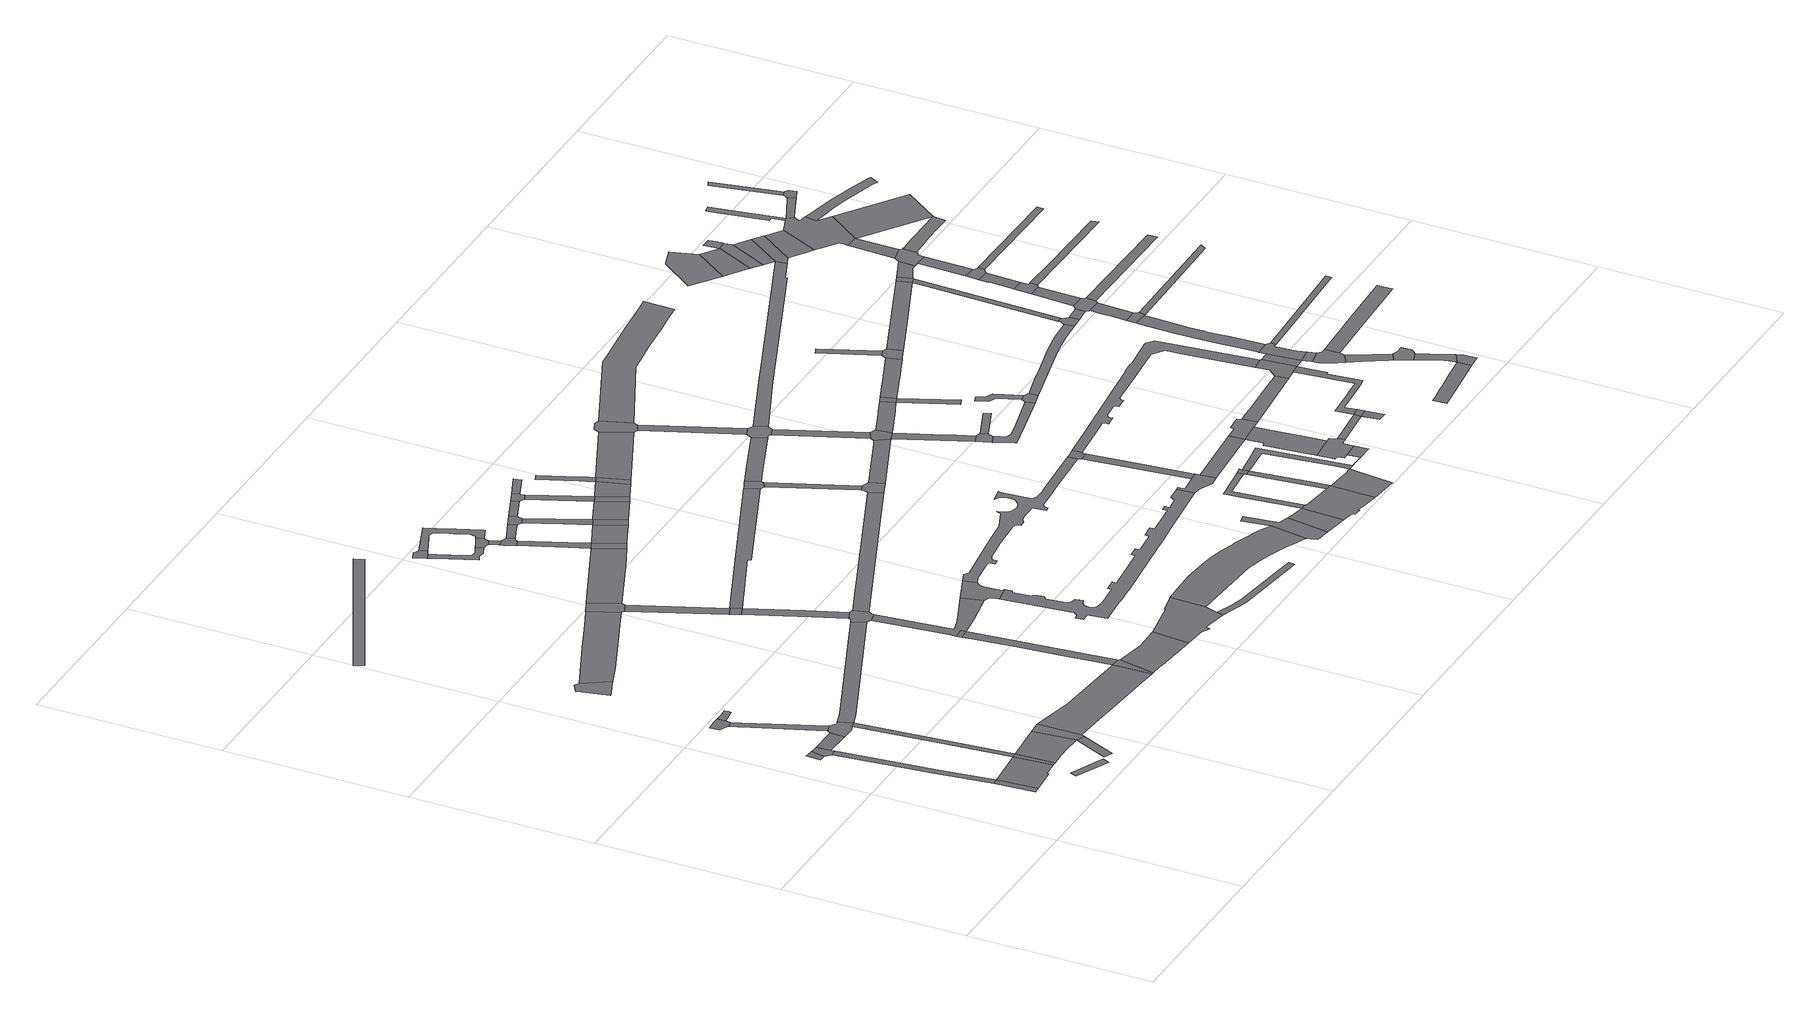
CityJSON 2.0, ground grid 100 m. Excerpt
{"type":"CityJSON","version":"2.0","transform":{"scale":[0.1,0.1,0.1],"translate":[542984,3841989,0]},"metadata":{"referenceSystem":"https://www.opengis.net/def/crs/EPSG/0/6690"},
"CityObjects":{
"road1":{"type":"Road","geometry":[{"type":"MultiSurface","lod":"1","boundaries":[[[0,1,2,3]]]}]},
"road2":{"type":"Road","attributes":{"RoadStructureAttribute.sectionType":"1"},"geometry":[{"type":"MultiSurface","lod":"1","boundaries":[[[4,5,6,7,8,9,1,0]]]}]},
"road3":{"type":"Road","geometry":[{"type":"MultiSurface","lod":"1","boundaries":[[[10,11,12,13,14,15]]]}]},
"road4":{"type":"Road","attributes":{"RoadStructureAttribute.sectionType":"1"},"geometry":[{"type":"MultiSurface","lod":"1","boundaries":[[[16,0,3,17,18,19,20]]]}]},
"road5":{"type":"Road","geometry":[{"type":"MultiSurface","lod":"1","boundaries":[[[21,22,15,14,23,6,5,24,25,26]]]}]},
"road6":{"type":"Road","geometry":[{"type":"MultiSurface","lod":"1","boundaries":[[[27,28,29,30,31]]]}]},
"road7":{"type":"Road","geometry":[{"type":"MultiSurface","lod":"1","boundaries":[[[32,16,20,33]]]}]},
"road8":{"type":"Road","attributes":{"RoadStructureAttribute.sectionType":"1"},"geometry":[{"type":"MultiSurface","lod":"1","boundaries":[[[34,35,26,25,36,37]]]}]},
"road9":{"type":"Road","geometry":[{"type":"MultiSurface","lod":"1","boundaries":[[[38,39,40,41,42,43,44,45,46,47]]]}]},
"road10":{"type":"Road","attributes":{"RoadStructureAttribute.sectionType":"1"},"geometry":[{"type":"MultiSurface","lod":"1","boundaries":[[[48,49,50,51,16,32]]]}]},
"road11":{"type":"Road","attributes":{"RoadStructureAttribute.sectionType":"1"},"geometry":[{"type":"MultiSurface","lod":"1","boundaries":[[[52,46,45,53,54,55,56]]]}]},
"road12":{"type":"Road","attributes":{"RoadStructureAttribute.sectionType":"1"},"geometry":[{"type":"MultiSurface","lod":"1","boundaries":[[[57,58,32,33,59,60,61,62,63]]]}]},
"road13":{"type":"Road","geometry":[{"type":"MultiSurface","lod":"1","boundaries":[[[64,65,56,55,37,36,66,67,68,50,49,69]]]}]},
"road14":{"type":"Road","attributes":{"RoadStructureAttribute.sectionType":"1"},"geometry":[{"type":"MultiSurface","lod":"1","boundaries":[[[63,70,71,72,73,74]]]}]},
"road15":{"type":"Road","geometry":[{"type":"MultiSurface","lod":"1","boundaries":[[[75,76,77,78,79,80,81,82,38,47]]]}]},
"road16":{"type":"Road","geometry":[{"type":"MultiSurface","lod":"1","boundaries":[[[83,57,63,74,84,85,86]]]}]},
"road17":{"type":"Road","geometry":[{"type":"MultiSurface","lod":"1","boundaries":[[[87,88,89,90,91,92,93,94,95,96]]]}]},
"road18":{"type":"Road","attributes":{"RoadStructureAttribute.sectionType":"1"},"geometry":[{"type":"MultiSurface","lod":"1","boundaries":[[[97,98,83,86,99,100,101,102,103]]]}]},
"road19":{"type":"Road","attributes":{"RoadStructureAttribute.sectionType":"1"},"geometry":[{"type":"MultiSurface","lod":"1","boundaries":[[[104,105,106,69,49,107,108]]]}]},
"road20":{"type":"Road","attributes":{"RoadStructureAttribute.sectionType":"1"},"geometry":[{"type":"MultiSurface","lod":"1","boundaries":[[[109,110,111,112,113,96,95,114,115,116,117]]]}]},
"road21":{"type":"Road","attributes":{"RoadStructureAttribute.sectionType":"1"},"geometry":[{"type":"MultiSurface","lod":"1","boundaries":[[[118,119,120,121]]]}]},
"road22":{"type":"Road","geometry":[{"type":"MultiSurface","lod":"1","boundaries":[[[103,102,122,123,124]]]}]},
"road23":{"type":"Road","attributes":{"RoadStructureAttribute.sectionType":"1"},"geometry":[{"type":"MultiSurface","lod":"1","boundaries":[[[125,126,127,128,129,130,131,132,133,103,124]]]}]},
"road24":{"type":"Road","geometry":[{"type":"MultiSurface","lod":"1","boundaries":[[[134,109,117,135,136,137,138]]]}]},
"road25":{"type":"Road","attributes":{"RoadStructureAttribute.sectionType":"1"},"geometry":[{"type":"MultiSurface","lod":"1","boundaries":[[[139,123,122,140,141,142,143]]]}]},
"road26":{"type":"Road","geometry":[{"type":"MultiSurface","lod":"1","boundaries":[[[144,145,127,126]]]}]},
"road27":{"type":"Road","attributes":{"RoadStructureAttribute.sectionType":"1"},"geometry":[{"type":"MultiSurface","lod":"1","boundaries":[[[136,135,146,147]]]}]},
"road28":{"type":"Road","geometry":[{"type":"MultiSurface","lod":"1","boundaries":[[[147,146,148,149]]]}]},
"road29":{"type":"Road","attributes":{"RoadStructureAttribute.sectionType":"1"},"geometry":[{"type":"MultiSurface","lod":"1","boundaries":[[[150,149,148,151,152,153]]]}]},
"road30":{"type":"Road","geometry":[{"type":"MultiSurface","lod":"1","boundaries":[[[153,152,154,104,108,155,156,157,158,159,160,161,162]]]}]},
"road31":{"type":"Road","attributes":{"RoadStructureAttribute.sectionType":"1"},"geometry":[{"type":"MultiSurface","lod":"1","boundaries":[[[163,164,165,166,158,157,167,145,144,126,168,169,170]]]}]},
"road32":{"type":"Road","attributes":{"RoadStructureAttribute.sectionType":"1"},"geometry":[{"type":"MultiSurface","lod":"1","boundaries":[[[171,172,134,138,173,174,175]]]}]},
"road33":{"type":"Road","geometry":[{"type":"MultiSurface","lod":"1","boundaries":[[[176,177,178,179,180,143,142,181,182,183,184,185,186,187,188,189]]]}]},
"road34":{"type":"Road","geometry":[{"type":"MultiSurface","lod":"1","boundaries":[[[190,191,192,193,194,195]]]}]},
"road35":{"type":"Road","attributes":{"RoadStructureAttribute.sectionType":"1"},"geometry":[{"type":"MultiSurface","lod":"1","boundaries":[[[196,197,198,199,200,193,192,201,202,203,204,205,206,207,208]]]}]},
"road36":{"type":"Road","geometry":[{"type":"MultiSurface","lod":"1","boundaries":[[[209,170,169,210,211,212,213,214,215,216,217,218]]]}]},
"road37":{"type":"Road","geometry":[{"type":"MultiSurface","lod":"1","boundaries":[[[219,220,221,208,207,222,223,224,225]]]}]},
"road38":{"type":"Road","attributes":{"RoadStructureAttribute.sectionType":"1"},"geometry":[{"type":"MultiSurface","lod":"1","boundaries":[[[226,227,228,229,230,231,232,195,194,233,234,235,236,237,238,239,219,225]]]}]},
"road39":{"type":"Road","attributes":{"RoadStructureAttribute.sectionType":"1"},"geometry":[{"type":"MultiSurface","lod":"1","boundaries":[[[240,223,222,241,242]]]}]},
"road40":{"type":"Road","geometry":[{"type":"MultiSurface","lod":"1","boundaries":[[[243,242,241,244,245,246,247,248,249]]]}]},
"road41":{"type":"Road","attributes":{"RoadStructureAttribute.sectionType":"1"},"geometry":[{"type":"MultiSurface","lod":"1","boundaries":[[[250,246,245,251,171,252]]]}]},
"road42":{"type":"Road","geometry":[{"type":"MultiSurface","lod":"1","boundaries":[[[252,171,175,253]]]}]},
"road43":{"type":"Road","attributes":{"RoadStructureAttribute.sectionType":"1"},"geometry":[{"type":"MultiSurface","lod":"1","boundaries":[[[254,255,249,248,256,257]]]}]},
"road44":{"type":"Road","attributes":{"RoadStructureAttribute.sectionType":"1"},"geometry":[{"type":"MultiSurface","lod":"1","boundaries":[[[258,259,147,149,260,261,262]]]}]},
"road45":{"type":"Road","attributes":{"RoadStructureAttribute.sectionType":"1"},"geometry":[{"type":"MultiSurface","lod":"1","boundaries":[[[263,264,265,187,186,266,267,268]]]}]},
"road46":{"type":"Road","attributes":{"RoadStructureAttribute.sectionType":"1"},"geometry":[{"type":"MultiSurface","lod":"1","boundaries":[[[269,270,252,253,271,272]]]}]},
"road47":{"type":"Road","attributes":{"RoadStructureAttribute.sectionType":"1"},"geometry":[{"type":"MultiSurface","lod":"1","boundaries":[[[273,162,161,274,275,276,277]]]}]},
"road48":{"type":"Road","geometry":[{"type":"MultiSurface","lod":"1","boundaries":[[[278,254,257,279,280,281]]]}]},
"road49":{"type":"Road","attributes":{"RoadStructureAttribute.sectionType":"1"},"geometry":[{"type":"MultiSurface","lod":"1","boundaries":[[[282,280,279,283,269,284]]]}]},
"road50":{"type":"Road","geometry":[{"type":"MultiSurface","lod":"1","boundaries":[[[284,269,272,285]]]}]},
"road51":{"type":"Road","attributes":{"RoadStructureAttribute.sectionType":"1"},"geometry":[{"type":"MultiSurface","lod":"1","boundaries":[[[286,278,281,287]]]}]},
"road52":{"type":"Road","attributes":{"RoadStructureAttribute.sectionType":"1"},"geometry":[{"type":"MultiSurface","lod":"1","boundaries":[[[288,289,290,291,292,293,294,295,296,297,298,299,176,189,300,301,302,303,304,305,306,307]]]}]},
"road53":{"type":"Road","attributes":{"RoadStructureAttribute.sectionType":"1"},"geometry":[{"type":"MultiSurface","lod":"1","boundaries":[[[308,309,284,285,310,311]]]}]},
"road54":{"type":"Road","attributes":{"RoadStructureAttribute.sectionType":"1"},"geometry":[{"type":"MultiSurface","lod":"1","boundaries":[[[312,313,314,315,316,317,318,319,320,321,322,323,324,325,326,327,328,329,330,331,332,333,334,335,336,337,338,339,340,341,342,343,344,345,346,347,348,349,350,351,352,353,213,212,354,355,356,357,358,359,360,361,362,363,364,365,366,367,368,369,370]]]}]},
"road55":{"type":"Road","geometry":[{"type":"MultiSurface","lod":"1","boundaries":[[[371,286,287,372,373,374,375]]]}]},
"road56":{"type":"Road","attributes":{"RoadStructureAttribute.sectionType":"1"},"geometry":[{"type":"MultiSurface","lod":"1","boundaries":[[[373,372,308,376]]]}]},
"road57":{"type":"Road","geometry":[{"type":"MultiSurface","lod":"1","boundaries":[[[376,308,311,377]]]}]},
"road58":{"type":"Road","geometry":[{"type":"MultiSurface","lod":"1","boundaries":[[[378,379,380,381,371,375]]]}]},
"road59":{"type":"Road","attributes":{"RoadStructureAttribute.sectionType":"1"},"geometry":[{"type":"MultiSurface","lod":"1","boundaries":[[[382,383,376,377,384,385]]]}]},
"road60":{"type":"Road","geometry":[{"type":"MultiSurface","lod":"1","boundaries":[[[386,387,388,389,390,391,392,393,394,395,396,397,398,399,400,401,402,403,404,405,406,407,408,409,410,411,209,218,412,413,414,415,416,417,418,419,420,421,422,423,424,425,426,427,428,429,430,431,432,433,434,435,436,437,438,439,440,441,442,443,444,445,446,447]]]}]},
"road61":{"type":"Road","attributes":{"RoadStructureAttribute.sectionType":"1"},"geometry":[{"type":"MultiSurface","lod":"1","boundaries":[[[448,449,450,451,452,453,454,382,455]]]}]},
"road62":{"type":"Road","geometry":[{"type":"MultiSurface","lod":"1","boundaries":[[[455,382,385,456]]]}]},
"road63":{"type":"Road","geometry":[{"type":"MultiSurface","lod":"1","boundaries":[[[457,458,459,460,258,262,461,462,463]]]}]},
"road64":{"type":"Road","attributes":{"RoadStructureAttribute.sectionType":"1"},"geometry":[{"type":"MultiSurface","lod":"1","boundaries":[[[462,461,464,465]]]}]},
"road65":{"type":"Road","geometry":[{"type":"MultiSurface","lod":"1","boundaries":[[[466,467,468,469,307,306,470,471,472,473,474]]]}]},
"road66":{"type":"Road","geometry":[{"type":"MultiSurface","lod":"1","boundaries":[[[475,465,464,476,273,277,477,478]]]}]},
"road67":{"type":"Road","geometry":[{"type":"MultiSurface","lod":"1","boundaries":[[[479,480,481,474,473,482,483]]]}]},
"road68":{"type":"Road","attributes":{"RoadStructureAttribute.sectionType":"1"},"geometry":[{"type":"MultiSurface","lod":"1","boundaries":[[[484,485,455,456,486,487,488]]]}]},
"road69":{"type":"Road","attributes":{"RoadStructureAttribute.sectionType":"1"},"geometry":[{"type":"MultiSurface","lod":"1","boundaries":[[[489,490,457,463,491,492]]]}]},
"road70":{"type":"Road","geometry":[{"type":"MultiSurface","lod":"1","boundaries":[[[483,482,493,494,495,496,497,498,499,500,501,502,503,504,505]]]}]},
"road71":{"type":"Road","attributes":{"RoadStructureAttribute.sectionType":"1"},"geometry":[{"type":"MultiSurface","lod":"1","boundaries":[[[506,507,478,477,508]]]}]},
"road72":{"type":"Road","attributes":{"RoadStructureAttribute.sectionType":"1"},"geometry":[{"type":"MultiSurface","lod":"1","boundaries":[[[509,510,511,512,513,514,515,516,483,505,517,518,519]]]}]},
"road73":{"type":"Road","geometry":[{"type":"MultiSurface","lod":"1","boundaries":[[[520,521,522,370,369,523,524,525,526,527,528,529]]]}]},
"road74":{"type":"Road","geometry":[{"type":"MultiSurface","lod":"1","boundaries":[[[530,531,484,488,532,533,534,535,536,537]]]}]},
"road75":{"type":"Road","attributes":{"RoadStructureAttribute.sectionType":"1"},"geometry":[{"type":"MultiSurface","lod":"1","boundaries":[[[538,539,540,541,501,500]]]}]},
"road76":{"type":"Road","geometry":[{"type":"MultiSurface","lod":"1","boundaries":[[[542,543,544,545,529,528,546,547,548]]]}]},
"road77":{"type":"Road","attributes":{"RoadStructureAttribute.sectionType":"1"},"geometry":[{"type":"MultiSurface","lod":"1","boundaries":[[[534,533,549,550]]]}]},
"road78":{"type":"Road","attributes":{"RoadStructureAttribute.sectionType":"1"},"geometry":[{"type":"MultiSurface","lod":"1","boundaries":[[[551,552,499,498,553,554,555]]]}]},
"road79":{"type":"Road","geometry":[{"type":"MultiSurface","lod":"1","boundaries":[[[556,557,550,549,558,489,492,559,560,561,562,563,564,565,566]]]}]},
"road80":{"type":"Road","geometry":[{"type":"MultiSurface","lod":"1","boundaries":[[[567,568,509,519,540,539,569]]]}]},
"road81":{"type":"Road","attributes":{"RoadStructureAttribute.sectionType":"1"},"geometry":[{"type":"MultiSurface","lod":"1","boundaries":[[[562,561,570,571]]]}]},
"road82":{"type":"Road","geometry":[{"type":"MultiSurface","lod":"1","boundaries":[[[572,573,447,446,542,548,574,575]]]}]},
"road83":{"type":"Road","geometry":[{"type":"MultiSurface","lod":"1","boundaries":[[[576,571,570,577,506,508,578,579]]]}]},
"road84":{"type":"Road","attributes":{"RoadStructureAttribute.sectionType":"1"},"geometry":[{"type":"MultiSurface","lod":"1","boundaries":[[[580,581,578,508,582,583]]]}]},
"road85":{"type":"Road","geometry":[{"type":"MultiSurface","lod":"1","boundaries":[[[584,583,582,585,586,587,588,589]]]}]},
"road86":{"type":"Road","attributes":{"RoadStructureAttribute.sectionType":"1"},"geometry":[{"type":"MultiSurface","lod":"1","boundaries":[[[590,591,592,527,526,593,594]]]}]},
"road87":{"type":"Road","attributes":{"RoadStructureAttribute.sectionType":"1"},"geometry":[{"type":"MultiSurface","lod":"1","boundaries":[[[595,596,597,598,599,600,601,602,569,539,603,604,605,606,607,608,609,610]]]}]},
"road88":{"type":"Road","attributes":{"RoadStructureAttribute.sectionType":"1"},"geometry":[{"type":"MultiSurface","lod":"1","boundaries":[[[611,612,613,579,578,614,615]]]}]},
"road89":{"type":"Road","geometry":[{"type":"MultiSurface","lod":"1","boundaries":[[[616,617,589,588]]]}]},
"road90":{"type":"Road","attributes":{"RoadStructureAttribute.sectionType":"1"},"geometry":[{"type":"MultiSurface","lod":"1","boundaries":[[[618,619,620,621,622,586,585,623,624,625,626,627,628,629,630]]]}]},
"road91":{"type":"Road","geometry":[{"type":"MultiSurface","lod":"1","boundaries":[[[631,632,633,634,635,636,637,638,639,640,641,610,609,642,643,644,645]]]}]},
"road92":{"type":"Road","attributes":{"RoadStructureAttribute.sectionType":"1"},"geometry":[{"type":"MultiSurface","lod":"1","boundaries":[[[646,647,648,594,649,650,651,652,653,636,635]]]}]},
"road93":{"type":"Road","geometry":[{"type":"MultiSurface","lod":"1","boundaries":[[[654,611,615,655]]]}]},
"road94":{"type":"Road","geometry":[{"type":"MultiSurface","lod":"1","boundaries":[[[656,657,658,659,590,594,648,660,661]]]}]},
"road95":{"type":"Road","attributes":{"RoadStructureAttribute.sectionType":"1"},"geometry":[{"type":"MultiSurface","lod":"1","boundaries":[[[662,663,664,655,615]]]}]},
"road96":{"type":"Road","attributes":{"RoadStructureAttribute.sectionType":"1"},"geometry":[{"type":"MultiSurface","lod":"1","boundaries":[[[665,645,644,666]]]}]},
"road97":{"type":"Road","attributes":{"RoadStructureAttribute.sectionType":"1"},"geometry":[{"type":"MultiSurface","lod":"1","boundaries":[[[667,668,669,670,671,672,673,674,675]]]}]},
"road98":{"type":"Road","geometry":[{"type":"MultiSurface","lod":"1","boundaries":[[[675,674,630,629,676,677]]]}]},
"road99":{"type":"Road","attributes":{"RoadStructureAttribute.sectionType":"1"},"geometry":[{"type":"MultiSurface","lod":"1","boundaries":[[[678,679,680,681,682,683,537,536,684,685,686,687,688,689,690,691]]]}]},
"road100":{"type":"Road","attributes":{"RoadStructureAttribute.sectionType":"1"},"geometry":[{"type":"MultiSurface","lod":"1","boundaries":[[[692,693,694,695,696,697,698,699,700,701,702,703,572,575,704,705,706,707,708,709,710,711,712,713,714,715,716,717,718,719,720,721,722,723,724,725,726,727,728]]]}]},
"road101":{"type":"Road","attributes":{"RoadStructureAttribute.sectionType":"1"},"geometry":[{"type":"MultiSurface","lod":"1","boundaries":[[[729,730,654,655,731,732,733,734,735,736]]]}]},
"road102":{"type":"Road","attributes":{"RoadStructureAttribute.sectionType":"1"},"geometry":[{"type":"MultiSurface","lod":"1","boundaries":[[[737,738,739,740,666]]]}]},
"road103":{"type":"Road","geometry":[{"type":"MultiSurface","lod":"1","boundaries":[[[741,665,666,740]]]}]},
"road104":{"type":"Road","attributes":{"RoadStructureAttribute.sectionType":"1"},"geometry":[{"type":"MultiSurface","lod":"1","boundaries":[[[742,743,744,745,746,661,660,747,748]]]}]},
"road105":{"type":"Road","attributes":{"RoadStructureAttribute.sectionType":"1"},"geometry":[{"type":"MultiSurface","lod":"1","boundaries":[[[749,750,751,752,753]]]}]},
"road106":{"type":"Road","attributes":{"RoadStructureAttribute.sectionType":"1"},"geometry":[{"type":"MultiSurface","lod":"1","boundaries":[[[754,755,756,757,758,759,760,566,565,761,762,763,764]]]}]},
"road107":{"type":"Road","geometry":[{"type":"MultiSurface","lod":"1","boundaries":[[[765,766,767,768,769,770,771,772,773,774,775,776,777,778,779,780,781,782,783,784,785,786,665,741]]]}]},
"road108":{"type":"Road","geometry":[{"type":"MultiSurface","lod":"1","boundaries":[[[753,752,729,736,787,788,789]]]}]},
"road109":{"type":"Road","attributes":{"RoadStructureAttribute.sectionType":"1"},"geometry":[{"type":"MultiSurface","lod":"1","boundaries":[[[790,791,792,793,794,795,796,797,798,677,676,799,800,801,802]]]}]},
"road110":{"type":"Road","geometry":[{"type":"MultiSurface","lod":"1","boundaries":[[[728,727,803,742,748,777,776,804]]]}]},
"road111":{"type":"Road","attributes":{"RoadStructureAttribute.sectionType":"1"},"geometry":[{"type":"MultiSurface","lod":"1","boundaries":[[[805,806,807,808,809,810,811,812,813,814]]]}]},
"road112":{"type":"Road","attributes":{"RoadStructureAttribute.sectionType":"1"},"geometry":[{"type":"MultiSurface","lod":"1","boundaries":[[[815,816,804,776,817]]]}]},
"road113":{"type":"Road","attributes":{"RoadStructureAttribute.sectionType":"1"},"geometry":[{"type":"MultiSurface","lod":"1","boundaries":[[[818,817,819,820,821]]]}]},
"road114":{"type":"Road","geometry":[{"type":"MultiSurface","lod":"1","boundaries":[[[822,821,820,823,824,825,826,827,828,829,830]]]}]},
"road115":{"type":"Road","geometry":[{"type":"MultiSurface","lod":"1","boundaries":[[[831,832,833,834,815,817,818,835,836,837,838,839]]]}]},
"road116":{"type":"Road","attributes":{"RoadStructureAttribute.sectionType":"1"},"geometry":[{"type":"MultiSurface","lod":"1","boundaries":[[[840,827,826,841,842,843,844,845]]]}]},
"road117":{"type":"Road","attributes":{"RoadStructureAttribute.sectionType":"1"},"geometry":[{"type":"MultiSurface","lod":"1","boundaries":[[[846,789,788,847,848,849,850]]]}]},
"road118":{"type":"Road","geometry":[{"type":"MultiSurface","lod":"1","boundaries":[[[851,845,844,852,853,854,855,856]]]}]},
"road119":{"type":"Road","attributes":{"RoadStructureAttribute.sectionType":"1"},"geometry":[{"type":"MultiSurface","lod":"1","boundaries":[[[857,854,853,858,859,860,861,805,862]]]}]},
"road120":{"type":"Road","geometry":[{"type":"MultiSurface","lod":"1","boundaries":[[[862,805,814,863,864,865,866]]]}]},
"road121":{"type":"Road","attributes":{"RoadStructureAttribute.sectionType":"1"},"geometry":[{"type":"MultiSurface","lod":"1","boundaries":[[[867,868,869,870,871,872,873,874,875,834,833,832,876,877,878,879,880,881,882,883,884,885,886]]]}]},
"road122":{"type":"Road","geometry":[{"type":"MultiSurface","lod":"1","boundaries":[[[887,888,889,890,790,802,891,892,893,894,895]]]}]},
"road123":{"type":"Road","attributes":{"RoadStructureAttribute.sectionType":"1"},"geometry":[{"type":"MultiSurface","lod":"1","boundaries":[[[896,892,891,897]]]}]},
"road124":{"type":"Road","geometry":[{"type":"MultiSurface","lod":"1","boundaries":[[[898,899,867,886,900,901,902,903,904]]]}]},
"road125":{"type":"Road","attributes":{"RoadStructureAttribute.sectionType":"1"},"geometry":[{"type":"MultiSurface","lod":"1","boundaries":[[[905,906,907,908,898,904,909]]]}]},
"road126":{"type":"Road","attributes":{"RoadStructureAttribute.sectionType":"1"},"geometry":[{"type":"MultiSurface","lod":"1","boundaries":[[[910,850,887,895]]]}]},
"road127":{"type":"Road","geometry":[{"type":"MultiSurface","lod":"1","boundaries":[[[911,912,913,896,897,914,905,909,915,916,917,918,919,920]]]}]},
"road128":{"type":"Road","geometry":[{"type":"MultiSurface","lod":"1","boundaries":[[[921,922,923,924,925,926,927,928]]]}]},
"road129":{"type":"Road","attributes":{"RoadStructureAttribute.sectionType":"1"},"geometry":[{"type":"MultiSurface","lod":"1","boundaries":[[[929,930,931,911,920]]]}]},
"road130":{"type":"Road","attributes":{"RoadStructureAttribute.sectionType":"1"},"geometry":[{"type":"MultiSurface","lod":"1","boundaries":[[[932,933,830,829,934,935]]]}]},
"road131":{"type":"Road","geometry":[{"type":"MultiSurface","lod":"1","boundaries":[[[936,846,850,910,937]]]}]},
"road132":{"type":"Road","attributes":{"function":"3","RoadStructureAttribute.sectionType":"1"},"geometry":[{"type":"MultiSurface","lod":"1","boundaries":[[[938,928,927,939,940,941,942]]]}]},
"road133":{"type":"Road","geometry":[{"type":"MultiSurface","lod":"1","boundaries":[[[943,931,930,944,945,946,947,948,949,950,951]]]}]},
"road134":{"type":"Road","attributes":{"RoadStructureAttribute.sectionType":"1"},"geometry":[{"type":"MultiSurface","lod":"1","boundaries":[[[952,839,838,953]]]}]},
"road135":{"type":"Road","attributes":{"RoadStructureAttribute.sectionType":"1"},"geometry":[{"type":"MultiSurface","lod":"1","boundaries":[[[954,955,956,951,950,957]]]}]},
"road136":{"type":"Road","attributes":{"RoadStructureAttribute.sectionType":"1"},"geometry":[{"type":"MultiSurface","lod":"1","boundaries":[[[958,936,937,959,960]]]}]},
"road137":{"type":"Road","geometry":[{"type":"MultiSurface","lod":"1","boundaries":[[[961,962,942,941,963,964]]]}]},
"road138":{"type":"Road","geometry":[{"type":"MultiSurface","lod":"1","boundaries":[[[965,966,967,954,957,968,969,970,971,972,973,974,975]]]}]},
"road139":{"type":"Road","attributes":{"function":"3","RoadStructureAttribute.sectionType":"1"},"geometry":[{"type":"MultiSurface","lod":"1","boundaries":[[[964,963,754,976]]]}]},
"road140":{"type":"Road","attributes":{"RoadStructureAttribute.sectionType":"1"},"geometry":[{"type":"MultiSurface","lod":"1","boundaries":[[[977,978,965,975,979]]]}]},
"road141":{"type":"Road","attributes":{"RoadStructureAttribute.sectionType":"1"},"geometry":[{"type":"MultiSurface","lod":"1","boundaries":[[[980,981,982,942,962,983,984,985]]]}]},
"road142":{"type":"Road","geometry":[{"type":"MultiSurface","lod":"1","boundaries":[[[976,754,764,986,987,988]]]}]},
"road143":{"type":"Road","attributes":{"RoadStructureAttribute.sectionType":"1"},"geometry":[{"type":"MultiSurface","lod":"1","boundaries":[[[989,990,991,901,900,992]]]}]},
"road144":{"type":"Road","geometry":[{"type":"MultiSurface","lod":"1","boundaries":[[[993,994,958,960,977,979,995,996,997]]]}]},
"road145":{"type":"Road","attributes":{"RoadStructureAttribute.sectionType":"1"},"geometry":[{"type":"MultiSurface","lod":"1","boundaries":[[[988,987,998,999,1000]]]}]},
"road146":{"type":"Road","attributes":{"RoadStructureAttribute.sectionType":"1"},"geometry":[{"type":"MultiSurface","lod":"1","boundaries":[[[1001,1002,1003,994,993,1004,1005,1006]]]}]},
"road147":{"type":"Road","attributes":{"RoadStructureAttribute.sectionType":"1"},"geometry":[{"type":"MultiSurface","lod":"1","boundaries":[[[917,916,1007,1008]]]}]},
"road148":{"type":"Road","attributes":{"RoadStructureAttribute.sectionType":"1"},"geometry":[{"type":"MultiSurface","lod":"1","boundaries":[[[1009,947,946,1010,1011]]]}]},
"road149":{"type":"Road","geometry":[{"type":"MultiSurface","lod":"1","boundaries":[[[1012,1013,1014,1015,1000,999,1016,1017,1018,1001,1006,1019,1020,1021,1022,1023,1024,1025]]]}]},
"road150":{"type":"Road","attributes":{"RoadStructureAttribute.sectionType":"1"},"geometry":[{"type":"MultiSurface","lod":"1","boundaries":[[[1026,1027,1028,1029,1030,997,996,1031,1032,1033,1034]]]}]},
"road151":{"type":"Road","attributes":{"RoadStructureAttribute.sectionType":"1"},"geometry":[{"type":"MultiSurface","lod":"1","boundaries":[[[971,970,1035,1036,1037]]]}]},
"road152":{"type":"Road","attributes":{"RoadStructureAttribute.sectionType":"1"},"geometry":[{"type":"MultiSurface","lod":"1","boundaries":[[[1038,1039,1040,1041,1042,1043,1044,1045,1046,1047,1013,1012]]]}]},
"road153":{"type":"Road","attributes":{"function":"3","RoadStructureAttribute.sectionType":"1"},"geometry":[{"type":"MultiSurface","lod":"1","boundaries":[[[1019,1006,1048,1049,1050,1034,1051]]]}]},
"road154":{"type":"Road","geometry":[{"type":"MultiSurface","lod":"1","boundaries":[[[1052,1053,1012,1025,1054,1055]]]}]},
"road155":{"type":"Road","attributes":{"RoadStructureAttribute.sectionType":"1"},"geometry":[{"type":"MultiSurface","lod":"1","boundaries":[[[1056,1057,1058,1059,1060,1022,1021,1061,1062,1063,1064,1065,1066,1067]]]}]},
"road156":{"type":"Road","geometry":[{"type":"MultiSurface","lod":"1","boundaries":[[[1068,1069,1070,1071,1072,1073,1052,1055,1074,1075,1076]]]}]},
"road157":{"type":"Road","attributes":{"RoadStructureAttribute.sectionType":"1"},"geometry":[{"type":"MultiSurface","lod":"1","boundaries":[[[1077,1078,1072,1071]]]}]}
},
"vertices":[
[389,511,0],[354,507,0],[368,291,0],[403,294,0],
[351,793,0],[289,1335,0],[251,1328,0],[251,1327,0],[312,791,0],[314,791,0],
[204,1436,0],[193,1438,0],[189,1438,0],[186,1360,0],[223,1357,0],[237,1433,0],
[619,533,0],[482,302,0],[548,308,0],[550,318,0],[635,326,0],
[273,1430,0],[256,1431,0],[233,1346,0],[288,1351,0],[287,1353,0],[281,1430,0],
[602,216,0],[595,199,0],[587,181,0],[773,95,0],[788,131,0],
[648,537,0],[656,327,0],
[434,1428,0],[423,1428,0],[433,1349,0],[435,1428,0],
[317,1978,0],[272,1978,0],[237,1975,0],[224,1974,0],[227,1922,0],[273,1900,0],[274,1897,0],[274,1896,0],[313,1906,0],[317,1933,0],
[568,1365,0],[568,1368,0],[536,1358,0],[574,963,0],
[332,1858,0],[291,1853,0],[294,1843,0],[445,1447,0],[490,1460,0],
[873,557,0],[653,538,0],[680,328,0],[726,330,0],[799,330,0],[878,327,0],[894,327,0],
[524,1437,0],[514,1444,0],[498,1347,0],[532,1357,0],[533,1357,0],[544,1443,0],
[876,287,0],[810,137,0],[856,117,0],[929,283,0],[939,306,0],
[360,1939,0],[400,1944,0],[400,1961,0],[400,1964,0],[399,1979,0],[398,1979,0],[358,1978,0],[354,1978,0],
[947,564,0],[944,317,0],[945,319,0],[949,327,0],
[309,2732,0],[296,2737,0],[249,2707,0],[253,2698,0],[290,2537,0],[313,2547,0],[318,2549,0],[387,2577,0],[411,2587,0],[327,2724,0],
[1594,478,0],[1192,513,0],[1081,315,0],[1276,299,0],[1460,283,0],[1614,270,0],[1606,477,0],
[1419,1795,0],[1238,1722,0],[619,1467,0],[639,1391,0],[1448,1724,0],
[947,2991,0],[878,2961,0],[787,2922,0],[639,2859,0],[535,2814,0],[529,2630,0],[854,2766,0],[906,2788,0],[1015,2834,0],
[903,4218,0],[1,3781,0],[25,3731,0],[926,4167,0],
[1624,269,0],[1663,466,0],[1662,474,0],
[1650,586,0],[1580,1252,0],[1524,1247,0],[1529,1195,0],[1533,1196,0],[1557,967,0],[1585,700,0],[1582,700,0],[1595,585,0],
[1024,3024,0],[1032,2826,0],[1085,2847,0],[1085,2848,0],[1092,2866,0],
[1830,435,0],[1687,264,0],[1712,261,0],[1952,237,0],[1973,439,0],
[1577,1280,0],[1521,1275,0],
[1227,2356,0],[1280,2378,0],
[1250,2301,0],[1303,2323,0],
[1419,2043,0],[1382,1984,0],[1446,1818,0],[1498,1842,0],
[1439,1804,0],[1456,1724,0],[1462,1720,0],[1475,1712,0],[1530,1725,0],[1529,1736,0],[1539,1752,0],[1542,1757,0],[1521,1833,0],
[1685,1348,0],[1636,1329,0],[1573,1313,0],[1572,1323,0],[1517,1317,0],[1704,1269,0],[1883,1301,0],[1852,1415,0],
[1495,3228,0],[1495,3227,0],[1379,2987,0],[1409,3000,0],[1565,3070,0],
[2299,503,0],[2273,499,0],[2233,492,0],[2190,482,0],[2191,476,0],[2057,227,0],[2072,225,0],[2118,205,0],[2123,216,0],[2128,228,0],[2266,202,0],[2272,241,0],[2282,274,0],[2293,309,0],
[1082,3982,0],[1038,3964,0],[1065,3900,0],[1100,3915,0],[1129,3928,0],[1112,3968,0],
[1217,3716,0],[1189,3716,0],[1186,3716,0],[1143,3815,0],[1117,3875,0],[1071,3885,0],[1106,3801,0],[1162,3668,0],[1174,3673,0],[1192,3681,0],[1225,3676,0],[1272,3697,0],[1260,3735,0],
[2001,1474,0],[1908,1294,0],[1923,1277,0],[1929,1244,0],[2018,1258,0],[2004,1265,0],[2001,1295,0],[1995,1360,0],[2002,1385,0],[2020,1405,0],
[1342,3772,0],[1323,3764,0],[1289,3748,0],[1310,3690,0],[1346,3708,0],[1345,3710,0],[1355,3733,0],
[1423,3762,0],[1426,3763,0],[1423,3771,0],[1373,3896,0],[1362,3924,0],[1314,4045,0],[1234,4014,0],[1234,3974,0],[1265,3987,0],[1292,3977,0],[1323,3901,0],[1331,3882,0],[1361,3810,0],[1352,3777,0],
[1367,3655,0],[1330,3640,0],[1370,3648,0],
[1374,3647,0],[1339,3618,0],[1362,3562,0],[1401,3578,0],[1406,3593,0],[1419,3598,0],[1403,3638,0],
[1496,3355,0],[1458,3329,0],[1542,3248,0],
[1612,3091,0],
[1523,3688,0],[1437,3652,0],[1470,3619,0],[1540,3647,0],
[2325,2809,0],[1704,2554,0],[1726,2499,0],[1734,2482,0],[2355,2735,0],
[2433,187,0],[2360,206,0],[2279,238,0],[2415,154,0],[2842,97,0],[2847,132,0],
[1699,3317,0],[1555,3253,0],[1677,3120,0],[1769,3161,0],
[2551,2253,0],[1564,1766,0],[1703,1822,0],[1917,1909,0],[2581,2179,0],
[1597,3718,0],[1565,3635,0],[1605,3653,0],[1612,3680,0],
[1733,3360,0],[1644,3447,0],[1743,3338,0],
[1813,3181,0],
[1725,3771,0],[1742,3732,0],
[3050,394,0],[2970,424,0],[2925,440,0],[2892,449,0],[2884,450,0],[2807,473,0],[2730,490,0],[2653,500,0],[2555,509,0],[2521,511,0],[2486,511,0],[2389,509,0],[2721,283,0],[2821,258,0],[2865,246,0],[2931,223,0],[2980,205,0],[3016,188,0],[3089,156,0],[3120,360,0],
[1899,3405,0],[1757,3344,0],[1928,3232,0],[1969,3250,0],
[3148,912,0],[3135,884,0],[3060,876,0],[3058,902,0],[3029,899,0],[3031,873,0],[2849,854,0],[2846,878,0],[2779,872,0],[2778,853,0],[2773,847,0],[2772,846,0],[2646,833,0],[2639,842,0],[2638,856,0],[2583,850,0],[2584,832,0],[2578,826,0],[2310,798,0],[2309,821,0],[2243,814,0],[2245,791,0],[2211,788,0],[2123,779,0],[2086,781,0],[2066,788,0],[2053,803,0],[2048,823,0],[2053,846,0],[2065,861,0],[2089,871,0],[2084,911,0],[2055,918,0],[2042,933,0],[2034,953,0],[2023,1043,0],[2042,1056,0],[2038,1093,0],[2028,1108,0],[2018,1118,0],[2009,1212,0],[2022,1220,0],[1967,880,0],[1970,860,0],[1952,837,0],[1926,833,0],[1932,790,0],[1977,794,0],[1989,689,0],[2104,702,0],[2149,706,0],[2172,707,0],[2276,715,0],[2277,713,0],[2693,762,0],[2778,770,0],[2888,786,0],[3238,827,0],[3228,920,0],
[1791,3798,0],[1769,3719,0],[1807,3736,0],[1802,3750,0],[1806,3760,0],
[1944,3425,0],
[2014,3270,0],
[1931,3811,0],[1924,3831,0],[1918,3851,0],[1916,3850,0],
[2071,3482,0],[1958,3432,0],[2023,3275,0],[2122,3319,0],
[2965,1500,0],[2947,1499,0],[2919,1496,0],[2874,1496,0],[2851,1511,0],[2846,1531,0],[2834,1673,0],[2837,1690,0],[2762,1675,0],[2787,1657,0],[2800,1633,0],[2805,1605,0],[2798,1580,0],[2783,1560,0],[2761,1545,0],[2736,1540,0],[2708,1547,0],[2693,1557,0],[2680,1569,0],[2662,1613,0],[2653,1587,0],[2548,1543,0],[2455,1531,0],[2343,1517,0],[2083,1480,0],[2060,1497,0],[2055,1420,0],[2185,1439,0],[2204,1440,0],[2210,1437,0],[2213,1430,0],[2214,1404,0],[2246,1408,0],[2245,1429,0],[2249,1437,0],[2254,1441,0],[2262,1446,0],[2283,1452,0],[2307,1455,0],[2394,1466,0],[2479,1472,0],[2485,1473,0],[2549,1478,0],[2559,1479,0],[2583,1476,0],[2590,1472,0],[2594,1465,0],[2597,1457,0],[2598,1449,0],[2634,1453,0],[2641,1462,0],[2650,1468,0],[2667,1471,0],[2769,1472,0],[2777,1400,0],[2802,1405,0],[2804,1423,0],[2817,1438,0],[2950,1449,0],[2968,1451,0],[3279,1477,0],[3274,1527,0],
[2093,3536,0],[2080,3568,0],[1998,3767,0],[1980,3760,0],[1961,3752,0],[2043,3553,0],[2056,3519,0],[2108,3498,0],
[2158,3335,0],
[2391,2836,0],[2367,2826,0],[2363,2825,0],[2345,2817,0],[2381,2726,0],[2416,2749,0],[2421,2761,0],
[2559,2290,0],[2598,2305,0],
[3177,333,0],[3163,340,0],[3140,518,0],[3100,512,0],[3092,131,0],[3102,101,0],[3123,97,0],[3187,88,0],[3221,318,0],
[2623,2295,0],[2563,2280,0],[2668,2215,0],[2638,2289,0],
[3331,296,0],[3320,298,0],[3241,315,0],[3323,67,0],[3335,296,0],
[2499,3673,0],[2116,3502,0],[2217,3361,0],[2563,3516,0],[2568,3518,0],
[2775,2987,0],[2524,2888,0],[2553,2814,0],[2805,2913,0],
[3385,56,0],[3397,43,0],[3399,42,0],[3436,37,0],[3440,46,0],[3579,21,0],[3587,263,0],[3587,267,0],[3552,267,0],[3549,267,0],[3460,278,0],[3368,290,0],[3368,295,0],
[3008,2440,0],[2974,2425,0],[3055,2372,0],
[3498,725,0],[3316,701,0],[3295,698,0],[3291,698,0],[3292,694,0],[3297,620,0],[3319,433,0],[3326,375,0],[3360,371,0],[3327,671,0],[3501,690,0],
[3263,888,0],[3253,897,0],[3250,923,0],[3283,820,0],[3315,806,0],[3350,788,0],[3410,794,0],[3403,878,0],[3400,904,0],[3352,898,0],
[2563,3725,0],[2511,3703,0],[2588,3511,0],[2591,3510,0],[2639,3532,0],[2638,3533,0],[2648,3557,0],[2590,3717,0],
[3578,348,0],[3541,680,0],[3503,676,0],[3542,351,0],
[3290,1458,0],[3320,1192,0],[3348,938,0],[3349,927,0],[3398,923,0],[3368,1195,0],[3339,1458,0],
[2790,3020,0],[2841,3038,0],
[3717,251,0],[3675,255,0],[3739,7,0],[3741,7,0],[3768,251,0],
[2873,3024,0],[2842,3036,0],[2789,3017,0],[2818,2918,0],[2833,2914,0],[2835,2910,0],[2887,2927,0],[2889,2932,0],[2899,2956,0],[2901,2957,0],[2875,3023,0],
[3534,718,0],[3534,730,0],[3534,715,0],
[3018,2461,0],[3066,2490,0],
[3340,1534,0],[3308,1530,0],[3336,1471,0],[3346,1483,0],
[3083,2482,0],[3011,2446,0],[3109,2390,0],[3101,2474,0],
[3225,2105,0],[3206,2151,0],[3210,1994,0],[3261,2015,0],
[3283,2006,0],[3241,1918,0],[3292,1939,0],[3302,1964,0],[3303,1967,0],[3288,2004,0],
[3791,913,0],[3759,910,0],[3514,888,0],[3731,822,0],[3798,828,0],
[3891,251,0],[3850,251,0],[3805,252,0],[3805,254,0],[3797,324,0],[3750,730,0],[3748,745,0],[3642,730,0],[3643,690,0],[3715,697,0],[3716,697,0],[3761,328,0],[3770,251,0],[3979,251,0],[3973,327,0],[3884,319,0],
[3349,2574,0],[3298,2554,0],[3200,2513,0],[3299,2467,0],[3375,2499,0],
[3483,2039,0],[3468,2076,0],
[3448,1889,0],[3347,1865,0],[3333,1871,0],[3314,1880,0],[3304,1908,0],[3285,1811,0],[3286,1806,0],[3296,1808,0],[3305,1810,0],[3357,1822,0],[3404,1833,0],[3663,1891,0],[3653,1938,0],
[4003,428,0],[3996,429,0],[3990,439,0],[3985,466,0],[3960,464,0],[3815,448,0],[3825,355,0],[3844,354,0],[3847,352,0],[3850,318,0],[3880,320,0],[3968,387,0],[3971,387,0],[4007,391,0],[4003,429,0],
[3949,568,0],[3929,762,0],[3921,839,0],[3801,801,0],[3808,735,0],[3808,730,0],[3785,724,0],[3809,504,0],
[3390,2591,0],[3412,2514,0],
[3956,934,0],[3954,949,0],[3869,938,0],[3862,918,0],[3972,844,0],[3964,924,0],
[3471,2272,0],[3497,2210,0],[3534,2224,0],
[4240,455,0],[4237,416,0],
[3652,2114,0],[3610,2130,0],[3592,2176,0],[3572,2168,0],[3555,2162,0],[3579,2099,0],[3621,2083,0],[3667,1964,0],[3706,1972,0],
[3736,1908,0],[3734,1958,0],
[3698,4012,0],[3550,3994,0],[3456,3984,0],[3284,3964,0],[3172,3951,0],[3102,3943,0],[3122,3775,0],[3195,3785,0],[3286,3798,0],[3312,3802,0],[3353,3806,0],[3500,3822,0],[3595,3834,0],[3699,3845,0],
[4500,1105,0],[4458,1483,0],[4450,1554,0],[4444,1627,0],[4405,1655,0],[4392,1656,0],[4350,1651,0],[4209,1634,0],[4189,1636,0],[4133,1630,0],[4119,1628,0],[3557,1560,0],[3604,1513,0],[3626,1516,0],[3638,1512,0],[3642,1505,0],[3644,1486,0],[3699,1492,0],[3698,1508,0],[3701,1516,0],[3709,1526,0],[3790,1535,0],[3795,1535,0],[3808,1529,0],[3813,1522,0],[3814,1511,0],[3874,1517,0],[3873,1529,0],[3879,1538,0],[3888,1544,0],[4093,1564,0],[4274,1581,0],[4320,1585,0],[4383,1541,0],[4392,1453,0],[4430,1079,0],[4502,1090,0],
[3733,2728,0],[3534,2648,0],[3422,2518,0],[3539,2564,0],[3554,2570,0],[3563,2574,0],[3566,2575,0],[3754,2650,0],
[4250,323,0],[4265,323,0],[4304,323,0],[4292,422,0],
[4287,461,0],
[4399,959,0],[4384,956,0],[4351,954,0],[4058,932,0],[4009,928,0],[4100,857,0],[4406,887,0],
[3661,3068,0],[3644,3061,0],[3624,3053,0],[3745,2756,0],[3782,2771,0],
[4318,3604,0],[4310,3601,0],[4304,3598,0],[4271,3585,0],[4015,3481,0],[3442,3254,0],[3292,3194,0],[3292,3120,0],[4202,3484,0],[4198,3494,0],[4326,3544,0],
[4285,480,0],[4279,527,0],[4373,536,0],[4430,541,0],[4452,543,0],[4514,549,0],[4540,555,0],[4545,558,0],[4527,742,0],[4542,743,0],[4531,852,0],[4527,900,0],[4472,894,0],[4475,866,0],[4479,825,0],[4503,578,0],[4405,569,0],[4387,567,0],[4341,563,0],[4231,552,0],[4238,473,0],[4239,463,0],
[3769,2656,0],[3831,2681,0],[3810,2759,0],
[4394,2088,0],[4278,2078,0],[4273,2077,0],[4160,2058,0],[4158,2057,0],[4140,2055,0],[3955,2010,0],[3876,1992,0],[3783,1969,0],[4148,2003,0],[4233,2017,0],[4280,2024,0],[4399,2035,0],
[4438,1004,0],[4510,1082,0],
[4899,220,0],[4778,204,0],[4674,190,0],[4631,184,0],[4564,175,0],[4524,170,0],[4530,96,0],[4534,97,0],[4698,119,0],[4905,145,0],
[4570,1087,0],[4558,1086,0],[4589,906,0],
[4669,916,0],[4593,883,0],[4599,855,0],[4682,870,0],
[4701,850,0],[4605,820,0],[4612,804,0],[4642,742,0],[4664,707,0],[4722,742,0],[4724,749,0],[4733,772,0],[4729,851,0],
[4655,1123,0],[4647,1129,0],[4594,1125,0],[4567,1124,0],[4655,968,0],[4648,1082,0],[4652,1083,0],[4671,1083,0],[4669,1111,0],
[4791,619,0],[4703,642,0],[4704,639,0],[4771,530,0],[4782,509,0],[4835,537,0],
[4407,2998,0],[4083,2781,0],[4326,2880,0],[4425,2919,0],[4429,2921,0],
[4865,523,0],[4788,498,0],[4829,420,0],[4887,442,0],[4908,466,0],[4906,525,0],
[4939,314,0],[4884,307,0],[4894,261,0],[4898,228,0],[4898,222,0],[4962,260,0],
[4940,150,0],[4954,151,0],[4978,152,0],[4976,227,0],
[4556,1779,0],[4555,1755,0],[4553,1651,0],[4552,1567,0],[4550,1465,0],[4554,1387,0],[4557,1327,0],[4560,1260,0],[4566,1139,0],[4641,1246,0],[4637,1331,0],[4635,1360,0],[4629,1450,0],[4629,1453,0],[4629,1535,0],[4632,1635,0],[4634,1723,0],[4634,1756,0],[4635,1766,0],[4636,1774,0],
[4405,2125,0],[4405,2113,0],[4405,2108,0],[4401,2102,0],[4468,2042,0],[4463,2094,0],[4453,2107,0],[4440,2123,0],[4439,2124,0],
[4548,2101,0],[4544,2049,0],
[4559,1833,0],[4556,1833,0],[4644,1774,0],[4652,1811,0],[4651,1813,0],[4637,1830,0],[4635,1832,0],
[4564,2032,0],[4562,1967,0],[4561,1919,0],[4559,1842,0],[4644,2028,0],
[4461,2927,0],
[4568,2122,0],[4567,2121,0],[4560,2114,0],[4561,2034,0],[4648,2034,0],[4659,2047,0],[4662,2101,0],[4651,2114,0],[4647,2118,0],[4646,2120,0],
[4197,4025,0],[4171,4106,0],[4137,4095,0],[4073,4074,0],[4064,4071,0],[3924,3881,0],[4081,3771,0],[4217,3964,0],
[4654,2348,0],[4654,2355,0],[4580,2353,0],
[5384,886,0],[5101,871,0],[5105,791,0],[5387,805,0],
[4440,3011,0],[4461,2934,0],
[4295,3909,0],[4170,3708,0],[4195,3691,0],[4205,3684,0],[4308,3899,0],
[4585,2452,0],[4657,2357,0],[4670,2365,0],[4672,2366,0],[4670,2406,0],[4659,2406,0],[4656,2406,0],[4657,2450,0],[4588,2452,0],
[5354,1148,0],[5355,1115,0],
[4592,2640,0],[4590,2589,0],[4596,2589,0],[4663,2637,0],
[4578,3067,0],[4549,2978,0],[4575,2977,0],
[4366,3867,0],[4363,3902,0],[4264,3642,0],[4367,3858,0],
[4594,2714,0],[4593,2694,0],[4592,2657,0],[4673,2645,0],[4688,2658,0],[4692,2661,0],[4692,2696,0],[4681,2696,0],[4679,2696,0],[4676,2700,0],[4667,2710,0],
[4453,3798,0],
[4602,2976,0],[4602,2962,0],[4672,2973,0],
[4300,3983,0],[4303,3956,0],[4304,3943,0],[4362,3918,0],[4358,3962,0],[4356,3982,0],
[4367,3561,0],[4375,3564,0],[4510,3758,0],
[5354,1818,0],[5350,1818,0],[5344,1818,0],[5335,1785,0],
[4678,3113,0],[4597,3094,0],[4672,3007,0],[4693,3027,0],[4693,3100,0],
[4460,3504,0],[4495,3480,0],[4599,3696,0],
[4608,3352,0],[4606,3293,0],[4598,3121,0],[4677,3115,0],[4679,3253,0],[4680,3349,0],
[5332,2039,0],[5327,2092,0],
[4864,2403,0],[5335,2357,0],[5329,2395,0],
[4706,3734,0],[4686,3728,0],[4645,3713,0],[4605,3699,0],[4610,3399,0],[4610,3390,0],[4609,3375,0],[4817,3541,0],[4761,3581,0],[4749,3589,0],[4758,3656,0],[4755,3657,0],[4714,3664,0],[4729,3701,0],
[5026,3101,0],[4728,3103,0],[4700,3097,0],[4700,3100,0],[4700,3102,0],[4847,3032,0],[4901,3032,0],[5026,3031,0],[5031,3101,0],
[5326,2650,0],[5329,2650,0],[5331,2688,0],
[4694,3799,0],[4694,3802,0],[4645,4073,0],[4637,4123,0],[4598,4114,0],[4608,4054,0],[4653,3796,0],[4666,3797,0],[4675,3798,0],[4676,3796,0],
[4684,3346,0],[5023,3106,0],[5026,3104,0],[5167,3294,0],
[4883,3813,0],[4767,3761,0],[4784,3725,0],[4899,3774,0],
[5222,3537,0],[5211,3542,0],[5194,3548,0],[5093,3577,0],[4960,3612,0],[4792,3583,0],[4821,3579,0],[4894,3570,0],[4982,3549,0],[5173,3497,0],[5204,3482,0],[5230,3533,0],
[4946,3837,0],[4938,3842,0],[4929,3848,0],[4925,3851,0],[4894,3839,0],[4895,3833,0],[4952,3797,0],[4955,3798,0],[4947,3836,0],
[4851,4222,0],[4819,4207,0]
]}
